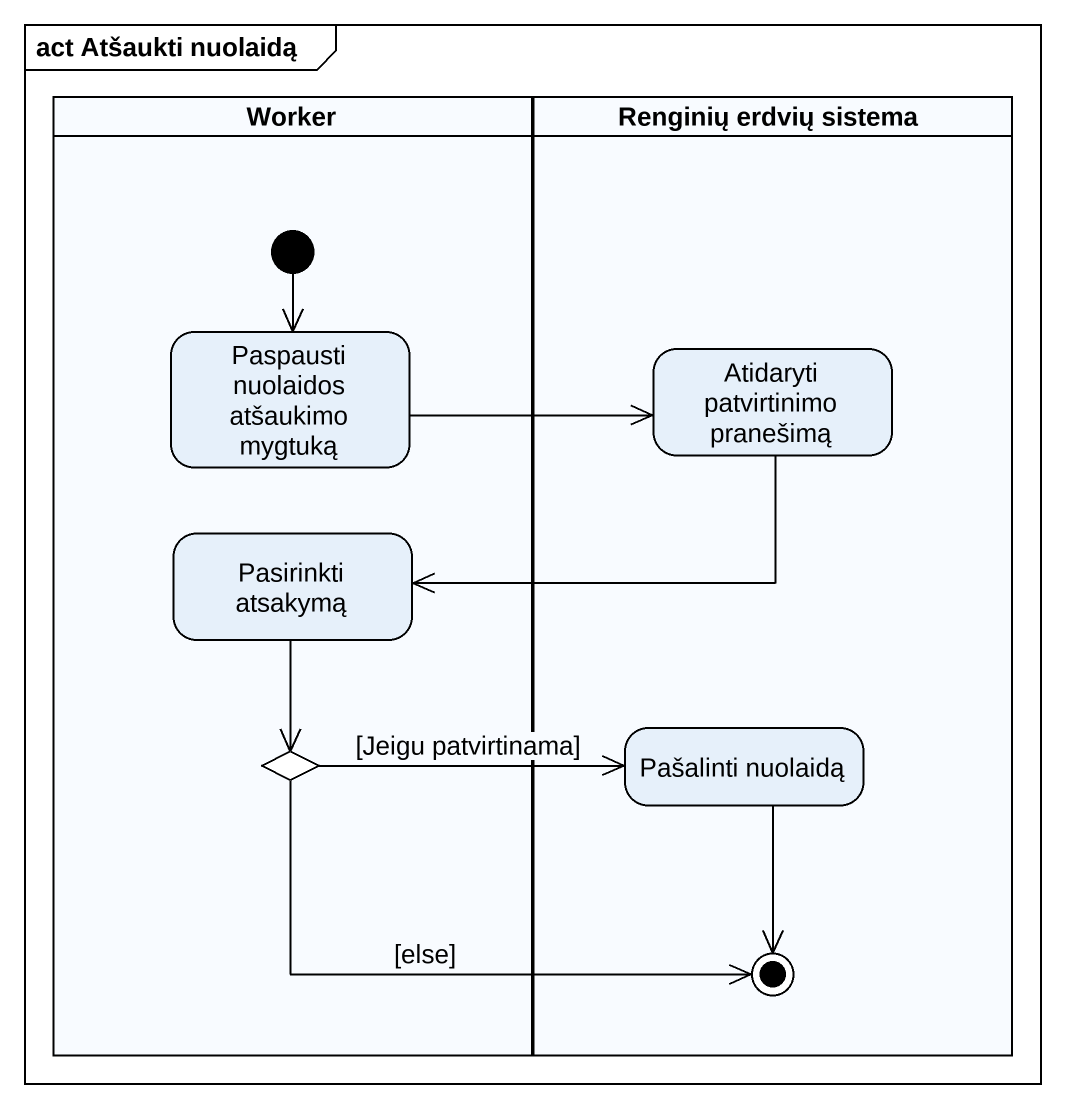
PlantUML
@startuml
mainframe act Atšaukti nuolaidą
hide empty description
state Worker <<partition>> {
  state "Paspausti nuolaidos atšaukimo mygtuką" as Paspausti_nuolaidos
  state "Pasirinkti atsakymą" as Pasirinkti_atsakymą
  state choice1 <<choice>>
  [*] --> Paspausti_nuolaidos
}
state "Renginių erdvių sistema" as Renginių_erdvių_sistema <<partition>> {
  state "Atidaryti patvirtinimo pranešimą" as Atidaryti_patvirtinimo
  state "Pašalinti nuolaidą" as Pašalinti_nuolaidą
  state final1 <<end>>
}
Paspausti_nuolaidos -right-> Atidaryti_patvirtinimo
Atidaryti_patvirtinimo -left-> Pasirinkti_atsakymą
Pasirinkti_atsakymą --> choice1
choice1 -right-> Pašalinti_nuolaidą : [Jeigu patvirtinama]
choice1 -right-> final1 : [else]
Pašalinti_nuolaidą --> final1
@enduml
